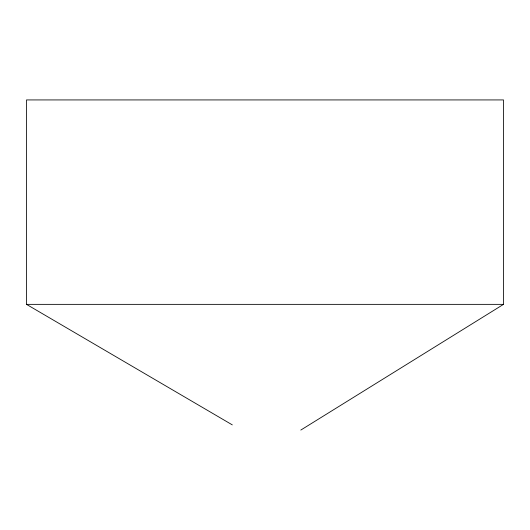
<?xml version="1.0" encoding="UTF-8"?>
<svg xmlns="http://www.w3.org/2000/svg" width="530" height="530" viewBox="0 0 530 530"><rect width="100%" height="100%" fill="white"/><g stroke="black" fill="none" stroke-linecap="round" stroke-linejoin="round"><path stroke-width="0.79" d="M300.815 430.068L503.5 304.359L503.5 99.931L26.5 99.931L26.5 304.359L232.306 424.881M26.5 304.359L503.5 304.359"/></g></svg>
